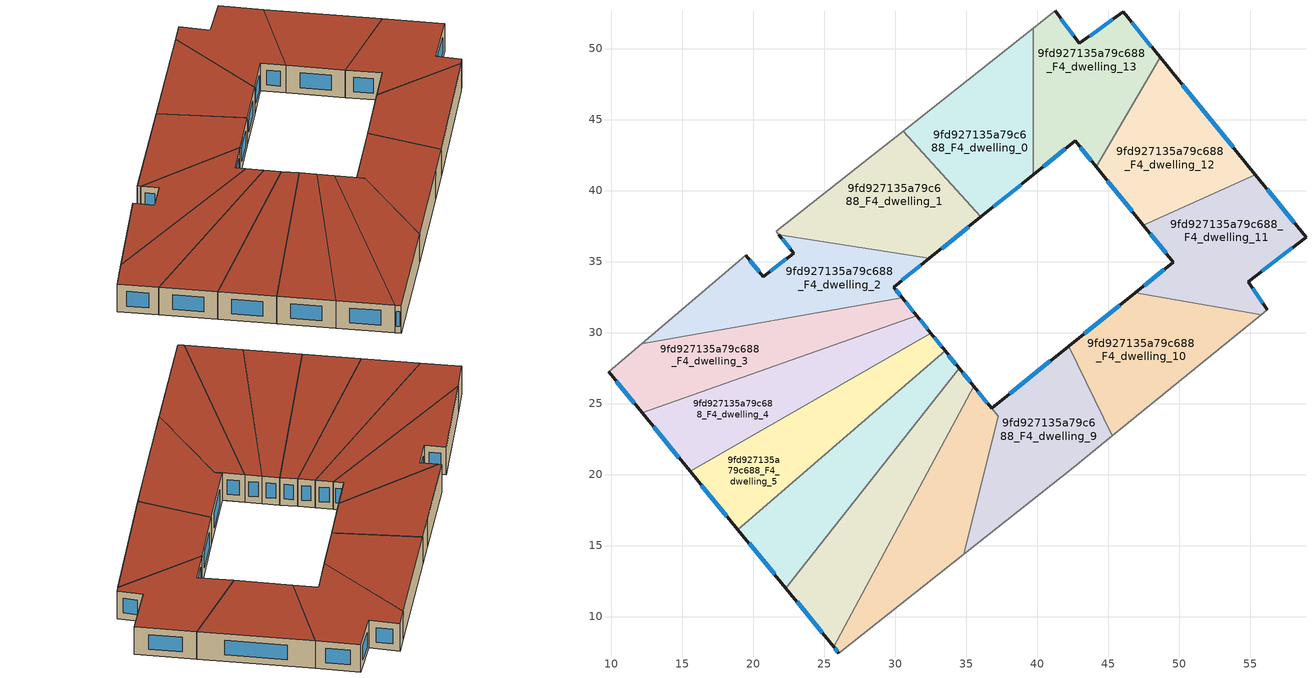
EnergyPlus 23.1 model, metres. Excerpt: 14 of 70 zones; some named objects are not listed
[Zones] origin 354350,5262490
9fd927135a79c688_F4_dwelling_0
 floor to 9fd927135a79c688_F3_dwelling_0 (EU_floor_Construction): 39.73,51.43 39.73,41.12 36.03,38.15 30.56,44.18 z12
 wall outside (EU_wall_Construction): 36.03,38.15 39.73,41.12 z12:15
 wall to 9fd927135a79c688_F4_dwelling_1 (EU_wall_Construction): 30.56,44.18 36.03,38.15 z12:15
 wall adiabatic (EU_wall_Construction): 39.73,51.43 30.56,44.18 z12:15
 wall to 9fd927135a79c688_F4_dwelling_13 (EU_wall_Construction): 39.73,41.12 39.73,51.43 z12:15
 window (EU_Window_Construction): 36.9,38.85 38.86,40.42 z12.7:14.3
 roof outside (EU_roof_Construction): 39.73,41.12 39.73,51.43 30.56,44.18 36.03,38.15 z15
9fd927135a79c688_F4_dwelling_1
 floor to 9fd927135a79c688_F3_dwelling_1 (EU_floor_Construction): 30.56,44.18 36.03,38.15 32.4,35.23 21.81,36.9 21.62,37.14 28.46,42.52 z12
 wall outside (EU_wall_Construction): 32.4,35.23 36.03,38.15 z12:15
 wall adiabatic (EU_wall_Construction): 30.56,44.18 28.46,42.52 21.62,37.14 21.81,36.9 z12:15
 wall to 9fd927135a79c688_F4_dwelling_2 (EU_wall_Construction): 21.81,36.9 32.4,35.23 z12:15
 window (EU_Window_Construction): 33.26,35.92 35.18,37.46 z12.7:14.3
 roof outside (EU_roof_Construction): 36.03,38.15 30.56,44.18 28.46,42.52 21.62,37.14 21.81,36.9 32.4,35.23 z15
9fd927135a79c688_F4_dwelling_10
 floor to 9fd927135a79c688_F3_dwelling_10 (EU_floor_Construction): 55.75,31.24 45.29,22.72 42.2,29.03 46.91,32.81 z12
 wall outside (EU_wall_Construction): 46.91,32.81 42.2,29.03 z12:15
 wall to 9fd927135a79c688_F4_dwelling_11 (EU_wall_Construction): 55.75,31.24 46.91,32.81 z12:15
 wall adiabatic (EU_wall_Construction): 45.29,22.72 55.75,31.24 z12:15
 wall to 9fd927135a79c688_F4_dwelling_9 (EU_wall_Construction): 42.2,29.03 45.29,22.72 z12:15
 window (EU_Window_Construction): 45.8,31.92 43.31,29.91 z12.7:14.3
 roof outside (EU_roof_Construction): 55.75,31.24 46.91,32.81 42.2,29.03 45.29,22.72 z15
9fd927135a79c688_F4_dwelling_11
 floor to 9fd927135a79c688_F3_dwelling_11 (EU_floor_Construction): 55.36,41.11 58.92,36.71 54.84,33.59 56.21,31.61 55.75,31.24 46.91,32.81 49.58,34.96 47.47,37.56 z12
 wall outside (EU_wall_Construction): 56.21,31.61 54.84,33.59 58.92,36.71 55.36,41.11 / 47.47,37.56 49.58,34.96 46.91,32.81 z12:15
 wall adiabatic (EU_wall_Construction): 55.75,31.24 56.21,31.61 z12:15
 wall to 9fd927135a79c688_F4_dwelling_12 (EU_wall_Construction): 55.36,41.11 47.47,37.56 z12:15
 window (EU_Window_Construction): 55.89,32.07 55.16,33.13 / 48.95,34.45 47.53,33.31 / 47.97,36.95 49.09,35.57 / 58.09,37.74 56.2,40.07 / 55.8,34.32 57.96,35.98 z12.7:14.3
 roof outside (EU_roof_Construction): 56.21,31.61 54.84,33.59 58.92,36.71 55.36,41.11 47.47,37.56 49.58,34.96 46.91,32.81 55.75,31.24 z15
9fd927135a79c688_F4_dwelling_12
 floor to 9fd927135a79c688_F3_dwelling_12 (EU_floor_Construction): 48.65,49.38 55.36,41.11 47.47,37.56 44.15,41.67 z12
 wall outside (EU_wall_Construction): 44.15,41.67 47.47,37.56 / 55.36,41.11 48.65,49.38 z12:15
 wall to 9fd927135a79c688_F4_dwelling_13 (EU_wall_Construction): 48.65,49.38 44.15,41.67 z12:15
 window (EU_Window_Construction): 44.93,40.7 46.69,38.52 / 53.78,43.05 50.22,47.43 z12.7:14.3
 roof outside (EU_roof_Construction): 55.36,41.11 48.65,49.38 44.15,41.67 47.47,37.56 z15
9fd927135a79c688_F4_dwelling_13
 floor to 9fd927135a79c688_F3_dwelling_13 (EU_floor_Construction): 46.04,52.59 48.65,49.38 44.15,41.67 42.68,43.49 39.73,41.12 39.73,51.43 41.26,52.64 42.96,50.35 z12
 wall outside (EU_wall_Construction): 48.65,49.38 46.04,52.59 42.96,50.35 41.26,52.64 / 39.73,41.12 42.68,43.49 44.15,41.67 z12:15
 wall adiabatic (EU_wall_Construction): 41.26,52.64 39.73,51.43 z12:15
 window (EU_Window_Construction): 45.32,52.07 43.68,50.88 / 48.03,50.13 46.65,51.84 / 43.02,43.06 43.81,42.09 / 40.42,41.67 41.99,42.93 / 42.56,50.89 41.66,52.11 z12.7:14.3
 roof outside (EU_roof_Construction): 44.15,41.67 48.65,49.38 46.04,52.59 42.96,50.35 41.26,52.64 39.73,51.43 39.73,41.12 42.68,43.49 z15
9fd927135a79c688_F4_dwelling_2
 floor to 9fd927135a79c688_F3_dwelling_2 (EU_floor_Construction): 32.4,35.23 29.88,33.2 30.48,32.45 12.15,29.22 19.48,35.45 20.69,33.92 22.84,35.6 21.81,36.9 z12
 wall outside (EU_wall_Construction): 21.81,36.9 22.84,35.6 20.69,33.92 19.48,35.45 / 30.48,32.45 29.88,33.2 32.4,35.23 z12:15
 wall to 9fd927135a79c688_F4_dwelling_3 (EU_wall_Construction): 12.15,29.22 30.48,32.45 z12:15
 wall adiabatic (EU_wall_Construction): 19.48,35.45 12.15,29.22 z12:15
 window (EU_Window_Construction): 22.05,36.59 22.6,35.9 / 30.47,33.68 31.81,34.75 / 30.34,32.63 30.02,33.02 / 20.41,34.28 19.76,35.09 / 22.33,35.2 21.2,34.31 z12.7:14.3
 roof outside (EU_roof_Construction): 30.48,32.45 29.88,33.2 32.4,35.23 21.81,36.9 22.84,35.6 20.69,33.92 19.48,35.45 12.15,29.22 z15
9fd927135a79c688_F4_dwelling_3
 floor to 9fd927135a79c688_F3_dwelling_3 (EU_floor_Construction): 30.48,32.45 31.52,31.17 12.18,24.33 9.8,27.24 12.15,29.22 z12
 wall outside (EU_wall_Construction): 31.52,31.17 30.48,32.45 / 9.8,27.24 12.18,24.33 z12:15
 wall to 9fd927135a79c688_F4_dwelling_4 (EU_wall_Construction): 12.18,24.33 31.52,31.17 z12:15
 wall adiabatic (EU_wall_Construction): 12.15,29.22 9.8,27.24 z12:15
 window (EU_Window_Construction): 31.27,31.47 30.72,32.15 / 10.36,26.56 11.62,25.02 z12.7:14.3
 roof outside (EU_roof_Construction): 31.52,31.17 30.48,32.45 12.15,29.22 9.8,27.24 12.18,24.33 z15
9fd927135a79c688_F4_dwelling_4
 floor to 9fd927135a79c688_F3_dwelling_4 (EU_floor_Construction): 31.52,31.17 32.51,29.94 15.55,20.22 12.18,24.33 z12
 wall outside (EU_wall_Construction): 32.51,29.94 31.52,31.17 / 12.18,24.33 15.55,20.22 z12:15
 wall to 9fd927135a79c688_F4_dwelling_5 (EU_wall_Construction): 15.55,20.22 32.51,29.94 z12:15
 window (EU_Window_Construction): 32.28,30.23 31.75,30.88 / 12.97,23.37 14.76,21.19 z12.7:14.3
 roof outside (EU_roof_Construction): 32.51,29.94 31.52,31.17 12.18,24.33 15.55,20.22 z15
9fd927135a79c688_F4_dwelling_5
 floor to 9fd927135a79c688_F3_dwelling_5 (EU_floor_Construction): 32.51,29.94 33.51,28.71 18.92,16.11 15.55,20.22 z12
 wall outside (EU_wall_Construction): 33.51,28.71 32.51,29.94 / 15.55,20.22 18.92,16.11 z12:15
 wall to 9fd927135a79c688_F4_dwelling_6 (EU_wall_Construction): 18.92,16.11 33.51,28.71 z12:15
 window (EU_Window_Construction): 33.27,29 32.74,29.65 / 16.34,19.26 18.13,17.08 z12.7:14.3
 roof outside (EU_roof_Construction): 33.51,28.71 32.51,29.94 15.55,20.22 18.92,16.11 z15
9fd927135a79c688_F4_dwelling_6
 floor to 9fd927135a79c688_F3_dwelling_6 (EU_floor_Construction): 33.51,28.71 34.51,27.47 22.29,12 18.92,16.11 z12
 wall outside (EU_wall_Construction): 34.51,27.47 33.51,28.71 / 18.92,16.11 22.29,12 z12:15
 wall to 9fd927135a79c688_F4_dwelling_7 (EU_wall_Construction): 22.29,12 34.51,27.47 z12:15
 window (EU_Window_Construction): 34.27,27.76 33.74,28.42 / 19.71,15.14 21.5,12.96 z12.7:14.3
 roof outside (EU_roof_Construction): 22.29,12 34.51,27.47 33.51,28.71 18.92,16.11 z15
9fd927135a79c688_F4_dwelling_7
 floor to 9fd927135a79c688_F3_dwelling_7 (EU_floor_Construction): 34.51,27.47 35.51,26.23 25.66,7.88 22.29,12 z12
 wall outside (EU_wall_Construction): 35.51,26.23 34.51,27.47 / 22.29,12 25.66,7.88 z12:15
 wall to 9fd927135a79c688_F4_dwelling_8 (EU_wall_Construction): 25.66,7.88 35.51,26.23 z12:15
 window (EU_Window_Construction): 35.28,26.52 34.75,27.18 / 23.08,11.03 24.87,8.85 z12.7:14.3
 roof outside (EU_roof_Construction): 25.66,7.88 35.51,26.23 34.51,27.47 22.29,12 z15
9fd927135a79c688_F4_dwelling_8
 floor to 9fd927135a79c688_F3_dwelling_8 (EU_floor_Construction): 35.51,26.23 37.24,24.09 34.81,14.37 26.03,7.43 25.66,7.88 z12
 wall outside (EU_wall_Construction): 25.66,7.88 26.03,7.43 / 36.78,24.67 35.51,26.23 z12:15
 wall to 9fd927135a79c688_F4_dwelling_9 (EU_wall_Construction): 34.81,14.37 37.24,24.09 36.78,24.67 z12:15
 wall adiabatic (EU_wall_Construction): 26.03,7.43 34.81,14.37 z12:15
 window (EU_Window_Construction): 25.75,7.77 25.94,7.54 / 36.48,25.03 35.81,25.86 z12.7:14.3
 roof outside (EU_roof_Construction): 34.81,14.37 37.24,24.09 35.51,26.23 25.66,7.88 26.03,7.43 z15
9fd927135a79c688_F4_dwelling_9
 floor to 9fd927135a79c688_F3_dwelling_9 (EU_floor_Construction): 42.2,29.03 45.29,22.72 42.57,20.51 34.81,14.37 37.24,24.09 36.78,24.67 z12
 wall outside (EU_wall_Construction): 42.2,29.03 36.78,24.67 z12:15
 wall adiabatic (EU_wall_Construction): 34.81,14.37 42.57,20.51 45.29,22.72 z12:15
 window (EU_Window_Construction): 40.93,28 38.05,25.69 z12.7:14.3
 roof outside (EU_roof_Construction): 42.57,20.51 45.29,22.72 42.2,29.03 36.78,24.67 37.24,24.09 34.81,14.37 z15
[Building]
EU S2 Campaign: North Axis=0; Terrain=City; Solar Distribution=FullExterior
[Site:Location]
Budapest.Ferenc.Liszt.Intl.AP: Latitude=47.437; Longitude=19.256; Time Zone=1; Elevation=185
[SizingPeriod:WeatherFileDays]
AnnualSizingPeriod: Begin Month=1; Begin Day of Month=1; End Month=12; End Day of Month=31; Day of Week for Start Day=Monday; Use Weather File Daylight Saving Period=No; Use Weather File Rain and Snow Indicators=No
[MATERIAL]
EU_InternalMass_Material: Roughness=MediumRough; Thickness=0.1; Conductivity=1; Density=1800; Specific Heat=900; Thermal Absorptance=0.9; Solar Absorptance=0.7; Visible Absorptance=0.7
[MATERIAL:NOMASS] Roughness=MediumRough; Thermal Absorptance=0.9; Solar Absorptance=0.7; Visible Absorptance=0.7
Name | Thermal Resistance
EU_wall_NoMass | 0.832559
EU_roof_NoMass | 1.39638
EU_floor_NoMass | 0.872794
[WINDOWMATERIAL:SIMPLEGLAZINGSYSTEM]
EU_Window_SimpleGlazing: UFactor=2.79869; Solar Heat Gain Coefficient=0.75; Visible Transmittance=0.75
[CONSTRUCTION]
EU_wall_Construction: EU_wall_NoMass
EU_roof_Construction: EU_roof_NoMass
EU_floor_Construction: EU_floor_NoMass
EU_Window_Construction: EU_Window_SimpleGlazing
EU_InternalMass_Construction: EU_InternalMass_Material
[ZONE] Type=1; Multiplier=1; Ceiling Height=autocalculate; Floor Area=autocalculate; Part of Total Floor Area=Yes
Name | Volume
9fd927135a79c688_F4_dwelling_0; 9fd927135a79c688_F4_dwelling_13 | 199.637
9fd927135a79c688_F4_dwelling_1 | 199.641
9fd927135a79c688_F4_dwelling_10 | 199.657
9fd927135a79c688_F4_dwelling_11 | 199.629
9fd927135a79c688_F4_dwelling_12 | 199.636
9fd927135a79c688_F4_dwelling_2 | 199.633
9fd927135a79c688_F4_dwelling_3 | 199.628
9fd927135a79c688_F4_dwelling_4 | 199.607
9fd927135a79c688_F4_dwelling_5 | 199.64
9fd927135a79c688_F4_dwelling_6 | 199.649
9fd927135a79c688_F4_dwelling_7 | 199.685
9fd927135a79c688_F4_dwelling_8 | 198.542
9fd927135a79c688_F4_dwelling_9 | 200.682
[INTERNALMASS] Construction=EU_InternalMass_Construction
Name | Zone or ZoneList | Surface Area
9fd927135a79c688_F4_dwelling_0_EU_InternalMass | 9fd927135a79c688_F4_dwelling_0 | 66.5456
9fd927135a79c688_F4_dwelling_1_EU_InternalMass | 9fd927135a79c688_F4_dwelling_1 | 66.547
9fd927135a79c688_F4_dwelling_2_EU_InternalMass | 9fd927135a79c688_F4_dwelling_2 | 66.5445
9fd927135a79c688_F4_dwelling_3_EU_InternalMass | 9fd927135a79c688_F4_dwelling_3 | 66.5426
9fd927135a79c688_F4_dwelling_4_EU_InternalMass | 9fd927135a79c688_F4_dwelling_4 | 66.5357
9fd927135a79c688_F4_dwelling_5_EU_InternalMass | 9fd927135a79c688_F4_dwelling_5 | 66.5467
9fd927135a79c688_F4_dwelling_6_EU_InternalMass | 9fd927135a79c688_F4_dwelling_6 | 66.5496
9fd927135a79c688_F4_dwelling_7_EU_InternalMass | 9fd927135a79c688_F4_dwelling_7 | 66.5618
9fd927135a79c688_F4_dwelling_8_EU_InternalMass | 9fd927135a79c688_F4_dwelling_8 | 66.1808
9fd927135a79c688_F4_dwelling_9_EU_InternalMass | 9fd927135a79c688_F4_dwelling_9 | 66.894
9fd927135a79c688_F4_dwelling_10_EU_InternalMass | 9fd927135a79c688_F4_dwelling_10 | 66.5526
9fd927135a79c688_F4_dwelling_11_EU_InternalMass | 9fd927135a79c688_F4_dwelling_11 | 66.5427
9fd927135a79c688_F4_dwelling_12_EU_InternalMass | 9fd927135a79c688_F4_dwelling_12 | 66.5453
9fd927135a79c688_F4_dwelling_13_EU_InternalMass | 9fd927135a79c688_F4_dwelling_13 | 66.5455
[OTHEREQUIPMENT] Fuel Type=Electricity; Design Level Calculation Method=Watts/Area; Power per Zone Floor Area=1; Fraction Latent=0; Fraction Radiant=0; Fraction Lost=0; Carbon Dioxide Generation Rate=0; EndUse Subcategory=EU_Step8_InternalGains
Name | Zone or ZoneList or Space or SpaceList | Schedule
EU_Step8_InternalGain_9fd927135a79c688_F4_dwelling_0_f000 | 9fd927135a79c688_F4_dwelling_0 | EU_Step8_GainSchedule_9fd927135a79c688_F4_dwelling_0_f000
EU_Step8_InternalGain_9fd927135a79c688_F4_dwelling_1_f000 | 9fd927135a79c688_F4_dwelling_1 | EU_Step8_GainSchedule_9fd927135a79c688_F4_dwelling_1_f000
EU_Step8_InternalGain_9fd927135a79c688_F4_dwelling_2_f000 | 9fd927135a79c688_F4_dwelling_2 | EU_Step8_GainSchedule_9fd927135a79c688_F4_dwelling_2_f000
EU_Step8_InternalGain_9fd927135a79c688_F4_dwelling_3_f000 | 9fd927135a79c688_F4_dwelling_3 | EU_Step8_GainSchedule_9fd927135a79c688_F4_dwelling_3_f000
EU_Step8_InternalGain_9fd927135a79c688_F4_dwelling_4_f000 | 9fd927135a79c688_F4_dwelling_4 | EU_Step8_GainSchedule_9fd927135a79c688_F4_dwelling_4_f000
EU_Step8_InternalGain_9fd927135a79c688_F4_dwelling_5_f000 | 9fd927135a79c688_F4_dwelling_5 | EU_Step8_GainSchedule_9fd927135a79c688_F4_dwelling_5_f000
EU_Step8_InternalGain_9fd927135a79c688_F4_dwelling_6_f000 | 9fd927135a79c688_F4_dwelling_6 | EU_Step8_GainSchedule_9fd927135a79c688_F4_dwelling_6_f000
EU_Step8_InternalGain_9fd927135a79c688_F4_dwelling_7_f000 | 9fd927135a79c688_F4_dwelling_7 | EU_Step8_GainSchedule_9fd927135a79c688_F4_dwelling_7_f000
EU_Step8_InternalGain_9fd927135a79c688_F4_dwelling_8_f000 | 9fd927135a79c688_F4_dwelling_8 | EU_Step8_GainSchedule_9fd927135a79c688_F4_dwelling_8_f000
EU_Step8_InternalGain_9fd927135a79c688_F4_dwelling_9_f000 | 9fd927135a79c688_F4_dwelling_9 | EU_Step8_GainSchedule_9fd927135a79c688_F4_dwelling_9_f000
EU_Step8_InternalGain_9fd927135a79c688_F4_dwelling_10_f000 | 9fd927135a79c688_F4_dwelling_10 | EU_Step8_GainSchedule_9fd927135a79c688_F4_dwelling_10_f000
EU_Step8_InternalGain_9fd927135a79c688_F4_dwelling_11_f000 | 9fd927135a79c688_F4_dwelling_11 | EU_Step8_GainSchedule_9fd927135a79c688_F4_dwelling_11_f000
EU_Step8_InternalGain_9fd927135a79c688_F4_dwelling_12_f000 | 9fd927135a79c688_F4_dwelling_12 | EU_Step8_GainSchedule_9fd927135a79c688_F4_dwelling_12_f000
EU_Step8_InternalGain_9fd927135a79c688_F4_dwelling_13_f000 | 9fd927135a79c688_F4_dwelling_13 | EU_Step8_GainSchedule_9fd927135a79c688_F4_dwelling_13_f000
[ZONEVENTILATION:DESIGNFLOWRATE] Schedule=EU_AlwaysOn; Design Flow Rate Calculation Method=AirChanges/Hour; Air Changes per Hour=0.475469; Ventilation Type=Natural; Fan Pressure Rise=0; Fan Total Efficiency=1; Constant Term Coefficient=1; Temperature Term Coefficient=0; Velocity Term Coefficient=0; Velocity Squared Term Coefficient=0; Minimum Indoor Temperature=-100; Maximum Indoor Temperature=100; Delta Temperature=-100; Minimum Outdoor Temperature=-100; Maximum Outdoor Temperature=100; Maximum Wind Speed=40
Name | Zone or ZoneList or Space or SpaceList
EU_ConstantAir_9fd927135a79c688_F4_dwelling_0 | 9fd927135a79c688_F4_dwelling_0
EU_ConstantAir_9fd927135a79c688_F4_dwelling_1 | 9fd927135a79c688_F4_dwelling_1
EU_ConstantAir_9fd927135a79c688_F4_dwelling_2 | 9fd927135a79c688_F4_dwelling_2
EU_ConstantAir_9fd927135a79c688_F4_dwelling_3 | 9fd927135a79c688_F4_dwelling_3
EU_ConstantAir_9fd927135a79c688_F4_dwelling_4 | 9fd927135a79c688_F4_dwelling_4
EU_ConstantAir_9fd927135a79c688_F4_dwelling_5 | 9fd927135a79c688_F4_dwelling_5
EU_ConstantAir_9fd927135a79c688_F4_dwelling_6 | 9fd927135a79c688_F4_dwelling_6
EU_ConstantAir_9fd927135a79c688_F4_dwelling_7 | 9fd927135a79c688_F4_dwelling_7
EU_ConstantAir_9fd927135a79c688_F4_dwelling_8 | 9fd927135a79c688_F4_dwelling_8
EU_ConstantAir_9fd927135a79c688_F4_dwelling_9 | 9fd927135a79c688_F4_dwelling_9
EU_ConstantAir_9fd927135a79c688_F4_dwelling_10 | 9fd927135a79c688_F4_dwelling_10
EU_ConstantAir_9fd927135a79c688_F4_dwelling_11 | 9fd927135a79c688_F4_dwelling_11
EU_ConstantAir_9fd927135a79c688_F4_dwelling_12 | 9fd927135a79c688_F4_dwelling_12
EU_ConstantAir_9fd927135a79c688_F4_dwelling_13 | 9fd927135a79c688_F4_dwelling_13
[HVACTEMPLATE:ZONE:IDEALLOADSAIRSYSTEM] System Availability Schedule=EU_AlwaysOn; Maximum Heating Supply Air Temperature=50; Minimum Cooling Supply Air Temperature=13; Maximum Heating Supply Air Humidity Ratio=0.0156; Minimum Cooling Supply Air Humidity Ratio=0.0077; Heating Limit=NoLimit; Cooling Limit=NoLimit; Heating Availability Schedule=EU_AlwaysOn; Cooling Availability Schedule=EU_CoolingOff; Dehumidification Control Type=ConstantSensibleHeatRatio; Cooling Sensible Heat Ratio=0.7; Dehumidification Setpoint=60; Humidification Control Type=None; Humidification Setpoint=30; Outdoor Air Method=None; Outdoor Air Flow Rate per Person=0.00944; Outdoor Air Flow Rate per Zone Floor Area=0; Outdoor Air Flow Rate per Zone=0; Demand Controlled Ventilation Type=None; Outdoor Air Economizer Type=NoEconomizer; Heat Recovery Type=None; Sensible Heat Recovery Effectiveness=0.7; Latent Heat Recovery Effectiveness=0.65
Name | Template Thermostat
9fd927135a79c688_F4_dwelling_0 | EU_HeatOnly_9fd927135a79c688_F4_dwelling_0
9fd927135a79c688_F4_dwelling_1 | EU_HeatOnly_9fd927135a79c688_F4_dwelling_1
9fd927135a79c688_F4_dwelling_2 | EU_HeatOnly_9fd927135a79c688_F4_dwelling_2
9fd927135a79c688_F4_dwelling_3 | EU_HeatOnly_9fd927135a79c688_F4_dwelling_3
9fd927135a79c688_F4_dwelling_4 | EU_HeatOnly_9fd927135a79c688_F4_dwelling_4
9fd927135a79c688_F4_dwelling_5 | EU_HeatOnly_9fd927135a79c688_F4_dwelling_5
9fd927135a79c688_F4_dwelling_6 | EU_HeatOnly_9fd927135a79c688_F4_dwelling_6
9fd927135a79c688_F4_dwelling_7 | EU_HeatOnly_9fd927135a79c688_F4_dwelling_7
9fd927135a79c688_F4_dwelling_8 | EU_HeatOnly_9fd927135a79c688_F4_dwelling_8
9fd927135a79c688_F4_dwelling_9 | EU_HeatOnly_9fd927135a79c688_F4_dwelling_9
9fd927135a79c688_F4_dwelling_10 | EU_HeatOnly_9fd927135a79c688_F4_dwelling_10
9fd927135a79c688_F4_dwelling_11 | EU_HeatOnly_9fd927135a79c688_F4_dwelling_11
9fd927135a79c688_F4_dwelling_12 | EU_HeatOnly_9fd927135a79c688_F4_dwelling_12
9fd927135a79c688_F4_dwelling_13 | EU_HeatOnly_9fd927135a79c688_F4_dwelling_13
[SIZING:ZONE] Zone Cooling Design Supply Air Temperature Input Method=SupplyAirTemperature; Zone Cooling Design Supply Air Temperature=13; Zone Heating Design Supply Air Temperature Input Method=SupplyAirTemperature; Zone Heating Design Supply Air Temperature=50; Zone Cooling Design Supply Air Humidity Ratio=0.008; Zone Heating Design Supply Air Humidity Ratio=0.008; Cooling Design Air Flow Method=DesignDay; Cooling Design Air Flow Rate=0; Cooling Minimum Air Flow per Zone Floor Area=0.000762; Cooling Minimum Air Flow=0; Cooling Minimum Air Flow Fraction=0.2; Heating Design Air Flow Method=DesignDay; Heating Design Air Flow Rate=0; Heating Maximum Air Flow per Zone Floor Area=0.002032; Heating Maximum Air Flow=0.141576; Heating Maximum Air Flow Fraction=0.3; Account for Dedicated Outdoor Air System=No; Dedicated Outdoor Air System Control Strategy=NeutralSupplyAir; Dedicated Outdoor Air Low Setpoint Temperature for Design=autosize; Dedicated Outdoor Air High Setpoint Temperature for Design=autosize; Zone Load Sizing Method=Sensible Load Only No Latent Load; Zone Latent Cooling Design Supply Air Humidity Ratio Input Method=HumidityRatioDifference; Zone Cooling Design Supply Air Humidity Ratio Difference=0.005; Zone Latent Heating Design Supply Air Humidity Ratio Input Method=HumidityRatioDifference; Zone Humidification Design Supply Air Humidity Ratio Difference=0.005
9fd927135a79c688_F4_dwelling_0; 9fd927135a79c688_F4_dwelling_1; 9fd927135a79c688_F4_dwelling_2; 9fd927135a79c688_F4_dwelling_3; 9fd927135a79c688_F4_dwelling_4; 9fd927135a79c688_F4_dwelling_5; 9fd927135a79c688_F4_dwelling_6; 9fd927135a79c688_F4_dwelling_7; 9fd927135a79c688_F4_dwelling_8; 9fd927135a79c688_F4_dwelling_9; 9fd927135a79c688_F4_dwelling_10; 9fd927135a79c688_F4_dwelling_11; 9fd927135a79c688_F4_dwelling_12; 9fd927135a79c688_F4_dwelling_13
[SCHEDULE:CONSTANT]
Name | Hourly Value
EU_AlwaysOn | 1
EU_CoolingOff | 0
[SCHEDULE:FILE] Column Number=1; Rows to Skip at Top=0; Number of Hours of Data=8760; Column Separator=Comma; Interpolate to Timestep=No; Minutes per Item=60; Adjust Schedule for Daylight Savings=Yes
Name | File
EU_Step8_GainSchedule_9fd927135a79c688_F4_dwelling_0_f000 | ../../schedules/9fd927135a79c688/9fd927135a79c688_F4_dwelling_0_f000_gain.csv
EU_Step8_GainSchedule_9fd927135a79c688_F4_dwelling_1_f000 | ../../schedules/9fd927135a79c688/9fd927135a79c688_F4_dwelling_1_f000_gain.csv
EU_Step8_GainSchedule_9fd927135a79c688_F4_dwelling_2_f000 | ../../schedules/9fd927135a79c688/9fd927135a79c688_F4_dwelling_2_f000_gain.csv
EU_Step8_GainSchedule_9fd927135a79c688_F4_dwelling_3_f000 | ../../schedules/9fd927135a79c688/9fd927135a79c688_F4_dwelling_3_f000_gain.csv
EU_Step8_GainSchedule_9fd927135a79c688_F4_dwelling_4_f000 | ../../schedules/9fd927135a79c688/9fd927135a79c688_F4_dwelling_4_f000_gain.csv
EU_Step8_GainSchedule_9fd927135a79c688_F4_dwelling_5_f000 | ../../schedules/9fd927135a79c688/9fd927135a79c688_F4_dwelling_5_f000_gain.csv
EU_Step8_GainSchedule_9fd927135a79c688_F4_dwelling_6_f000 | ../../schedules/9fd927135a79c688/9fd927135a79c688_F4_dwelling_6_f000_gain.csv
EU_Step8_GainSchedule_9fd927135a79c688_F4_dwelling_7_f000 | ../../schedules/9fd927135a79c688/9fd927135a79c688_F4_dwelling_7_f000_gain.csv
EU_Step8_GainSchedule_9fd927135a79c688_F4_dwelling_8_f000 | ../../schedules/9fd927135a79c688/9fd927135a79c688_F4_dwelling_8_f000_gain.csv
EU_Step8_GainSchedule_9fd927135a79c688_F4_dwelling_9_f000 | ../../schedules/9fd927135a79c688/9fd927135a79c688_F4_dwelling_9_f000_gain.csv
EU_Step8_GainSchedule_9fd927135a79c688_F4_dwelling_10_f000 | ../../schedules/9fd927135a79c688/9fd927135a79c688_F4_dwelling_10_f000_gain.csv
EU_Step8_GainSchedule_9fd927135a79c688_F4_dwelling_11_f000 | ../../schedules/9fd927135a79c688/9fd927135a79c688_F4_dwelling_11_f000_gain.csv
EU_Step8_GainSchedule_9fd927135a79c688_F4_dwelling_12_f000 | ../../schedules/9fd927135a79c688/9fd927135a79c688_F4_dwelling_12_f000_gain.csv
EU_Step8_GainSchedule_9fd927135a79c688_F4_dwelling_13_f000 | ../../schedules/9fd927135a79c688/9fd927135a79c688_F4_dwelling_13_f000_gain.csv
